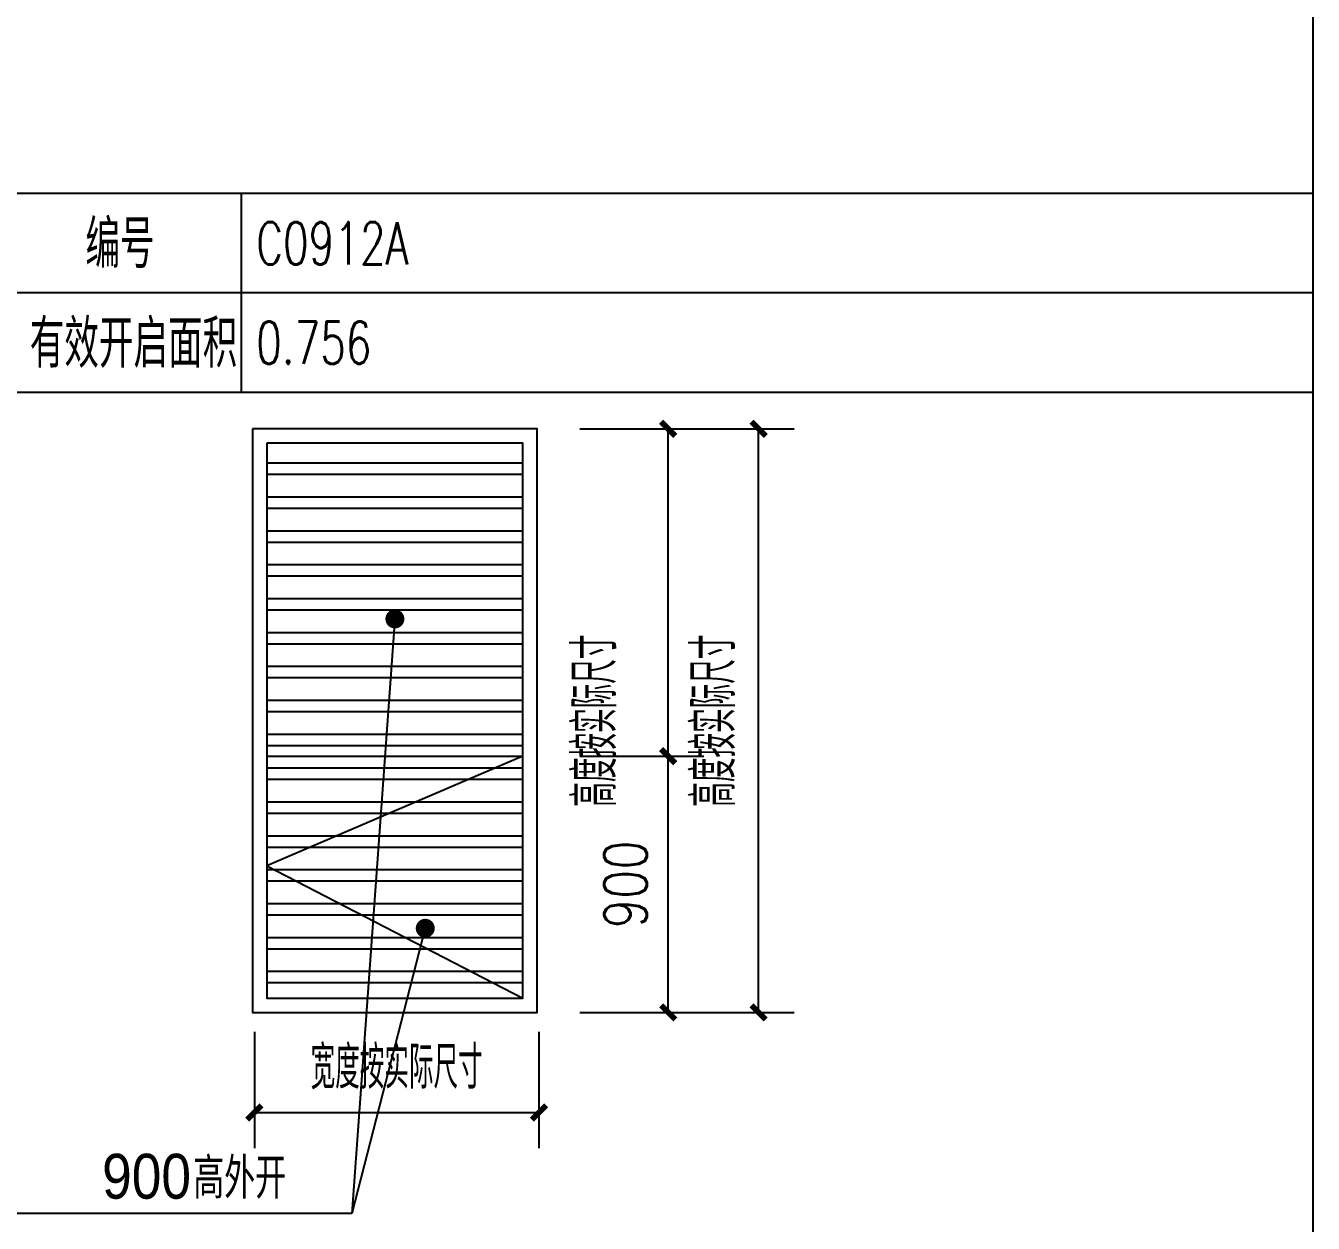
# Model space of a CAD drawing. Extents: x 718358 to 1668613, y -348838 to -159582.
# Drawn here: x 955151 to 959675, y -263360 to -259153 of the extents above; entities that cross this region are included whole.
import ezdxf

# ---------------------------------------------------------------- set-up
doc = ezdxf.new("R2010")
doc.units = 0
doc.header["$LTSCALE"] = 1000
for name, color, linetype in [('建--门窗线', 4, 'Continuous'), ('建-墙体', 2, 'Continuous'), ('建-尺寸', 73, 'Continuous'), ('建-引出', 3, 'Continuous'), ('建-表格', 7, 'Continuous')]:
    doc.layers.add(name, color=color, linetype=linetype)
doc.styles.add('_TCH_DIM', font='gt单线西文.shx', dxfattribs={"width": 0.8, "bigfont": 'gt单线中文.shx'})
doc.styles.add('_TCH_WDTABLE', font='SIMPLEX', dxfattribs={"bigfont": 'GBCBIG'})
doc.styles.add('DIM_FONT', font='SIMPLEX.shx', dxfattribs={"width": 0.8, "bigfont": 'GBCBIG.shx'})
doc.dimstyles.new('DIMN50', dxfattribs={"dimscale": 0.5, "dimtxt": 300, "dimasz": 100, "dimexe": 250, "dimexo": 300, "dimgap": 150, "dimtad": 1, "dimdec": 0, "dimzin": 0, "dimdsep": 46, "dimtxsty": 'DIM_FONT', "dimblk": 'ARCHTICK', "dimcen": 0.09, "dimdle": 1, "dimclrt": 7, "dimazin": 2, "dimtfac": 1, "dimtdec": 0, "dimtix": 1, "dimtmove": 2, "dimatfit": 3, "dimldrblk": 'ARCHTICK', "dimfxl": 1, "dimtolj": 1, "dimtzin": 0, "dimarcsym": 0})
pattern_1 = [(180, (270857.68, -394316.51), (-7e-15, -119.0625), []), (180, (270818, -394276.82), (-7e-15, -119.0625), [])]

# ---------------------------------------------------------------- blocks, each defined once
blk = doc.blocks.new('_ArchTick')
at = {"color": 0, "linetype": 'ByBlock', "const_width": 0.4}
blk.add_lwpolyline([(-0.5, -0.5), (0.5, 0.5)], dxfattribs=at)
blk = doc.blocks.new('*D2987')
at = {"layer": 'Defpoints', "color": 0, "transparency": 16777216}
for p in [(956947.9, -260568.8), (957408.3, -260568.8), (956947.9, -261718.8)]:
    blk.add_point(p, dxfattribs=at)
at = {"layer": '建-尺寸', "color": 0, "lineweight": -2, "transparency": 16777216}
for p, q in [((957097.9, -260568.8), (957533.3, -260568.8)), ((957408.3, -261719.3), (957408.3, -260568.3)), ((957097.9, -261718.8), (957533.3, -261718.8))]:
    blk.add_line(p, q, dxfattribs=at)
at = {"layer": '建-尺寸', "color": 0, "lineweight": -2, "transparency": 16777216, "xscale": 50, "yscale": 50, "zscale": 50}
for p, rotation in [((957408.3, -260568.8), 90), ((957408.3, -261718.8), 270)]:
    blk.add_blockref('_ArchTick', p, dxfattribs=dict(at, rotation=rotation))
at = {"layer": '建-尺寸', "color": 7, "transparency": 16777216, "insert": (957150.8, -261593.8), "char_height": 150, "attachment_point": 5, "rotation": 90, "style": 'DIM_FONT'}
blk.add_mtext('\\A1;高度按实际尺寸', dxfattribs=at)
blk = doc.blocks.new('*D2988')
at = {"layer": 'Defpoints', "color": 0, "transparency": 16777216}
for p in [(956947.9, -261718.8), (957408.3, -261718.8), (956947.9, -262618.8)]:
    blk.add_point(p, dxfattribs=at)
at = {"layer": '建-尺寸', "color": 0, "lineweight": -2, "transparency": 16777216}
for p, q in [((957097.9, -261718.8), (957533.3, -261718.8)), ((957408.3, -262619.3), (957408.3, -261718.3)), ((957097.9, -262618.8), (957533.3, -262618.8))]:
    blk.add_line(p, q, dxfattribs=at)
at = {"layer": '建-尺寸', "color": 0, "lineweight": -2, "transparency": 16777216, "xscale": 50, "yscale": 50, "zscale": 50}
for p, rotation in [((957408.3, -261718.8), 90), ((957408.3, -262618.8), 270)]:
    blk.add_blockref('_ArchTick', p, dxfattribs=dict(at, rotation=rotation))
at = {"layer": '建-尺寸', "color": 7, "transparency": 16777216, "insert": (957258.3, -262168.8), "char_height": 150, "attachment_point": 5, "rotation": 90, "style": 'DIM_FONT'}
blk.add_mtext('\\A1;900', dxfattribs=at)
blk = doc.blocks.new('*D2989')
at = {"layer": 'Defpoints', "color": 0, "transparency": 16777216}
for p in [(955954.2, -262537.7), (956954.2, -262537.7), (956954.2, -262970.6)]:
    blk.add_point(p, dxfattribs=at)
at = {"layer": '建-尺寸', "color": 0, "lineweight": -2, "transparency": 16777216}
for p, q in [((955954.2, -262687.7), (955954.2, -263095.6)), ((956954.2, -262687.7), (956954.2, -263095.6)), ((955953.7, -262970.6), (956954.7, -262970.6))]:
    blk.add_line(p, q, dxfattribs=at)
at = {"layer": '建-尺寸', "color": 0, "lineweight": -2, "transparency": 16777216, "xscale": 50, "yscale": 50, "zscale": 50, "rotation": 180}
blk.add_blockref('_ArchTick', (955954.2, -262970.6), dxfattribs=at)
at = {"layer": '建-尺寸', "color": 0, "lineweight": -2, "transparency": 16777216, "xscale": 50, "yscale": 50, "zscale": 50}
blk.add_blockref('_ArchTick', (956954.2, -262970.6), dxfattribs=at)
at = {"layer": '建-尺寸', "color": 7, "transparency": 16777216, "insert": (956454.2, -262813.2), "char_height": 150, "attachment_point": 5, "style": 'DIM_FONT'}
blk.add_mtext('\\A1;宽度按实际尺寸', dxfattribs=at)
blk = doc.blocks.new('*D2990')
at = {"layer": 'Defpoints', "color": 0, "transparency": 16777216}
for p in [(957265.5, -260568.8), (957725.9, -260568.8), (957265.5, -262618.8)]:
    blk.add_point(p, dxfattribs=at)
at = {"layer": '建-尺寸', "color": 0, "lineweight": -2, "transparency": 16777216}
for p, q in [((957415.5, -260568.8), (957850.9, -260568.8)), ((957725.9, -262619.3), (957725.9, -260568.3)), ((957415.5, -262618.8), (957850.9, -262618.8))]:
    blk.add_line(p, q, dxfattribs=at)
at = {"layer": '建-尺寸', "color": 0, "lineweight": -2, "transparency": 16777216, "xscale": 50, "yscale": 50, "zscale": 50}
for p, rotation in [((957725.9, -260568.8), 90), ((957725.9, -262618.8), 270)]:
    blk.add_blockref('_ArchTick', p, dxfattribs=dict(at, rotation=rotation))
at = {"layer": '建-尺寸', "color": 7, "transparency": 16777216, "insert": (957568.4, -261593.8), "char_height": 150, "attachment_point": 5, "rotation": 90, "style": 'DIM_FONT'}
blk.add_mtext('\\A1;高度按实际尺寸', dxfattribs=at)

msp = doc.modelspace()

# ---------------------------------------------------------------- hatches: boundary and pattern name
at = {"layer": '建--门窗线'}
h = msp.add_hatch(dxfattribs=at)
h.set_pattern_fill('ANSI32', color=256, scale=25, angle=135, style=0)
h.set_pattern_definition(pattern_1)
h.paths.add_polyline_path([(955997.9, -261718.8), (956897.9, -261718.8), (956897.9, -260618.8), (955997.9, -260618.8)])
h = msp.add_hatch(dxfattribs=at)
h.set_pattern_fill('ANSI32', color=256, scale=25, angle=135, style=0)
h.set_pattern_definition(pattern_1)
h.paths.add_polyline_path([(955997.9, -261718.8), (955997.9, -262568.8), (956897.9, -262568.8), (956897.9, -261718.8)])

# ---------------------------------------------------------------- linework, layer by layer
msp.add_line((955997.9, -261718.8), (956897.9, -261718.8), dxfattribs=at)
msp.add_lwpolyline([(955997.9, -260618.8), (955997.9, -262568.8), (956897.9, -262568.8), (956897.9, -260618.8)], close=True, dxfattribs=at)
msp.add_lwpolyline([(956897.9, -261718.8), (955997.9, -262104.4), (956897.9, -262568.8)], dxfattribs=at)
at = {"layer": '建-墙体', "linetype": 'Continuous'}
msp.add_lwpolyline([(955947.9, -260568.8), (955947.9, -262618.8), (956947.9, -262618.8), (956947.9, -260568.8)], close=True, dxfattribs=at)
at = {"layer": '建-引出'}
for p, q in [((956447.9, -261236.6), (956296.2, -263325.7)), ((956554.6, -262323.3), (956296.2, -263325.7)), ((956296.2, -263325.7), (953879.2, -263325.7))]:
    msp.add_line(p, q, dxfattribs=at)
at = {"layer": '建-引出', "const_width": 33.3}
for points in [[(956449.2, -261219.9, 1), (956446.7, -261253.2, 1)], [(956558.8, -262307.2, 1), (956550.5, -262339.5, 1)]]:
    msp.add_lwpolyline(points, format="xyb", close=True, dxfattribs=at)
at = {"layer": '建-表格'}
for p, q in [((959674.8, -264541.4), (959674.8, -254641.4)), ((959674.8, -259741.4), (924812.8, -259741.4)), ((955907.6, -259741.4), (955907.6, -260441.4)), ((959674.8, -260091.4), (924812.8, -260091.4)), ((959674.8, -260441.4), (924812.8, -260441.4))]:
    msp.add_line(p, q, dxfattribs=at)

# ---------------------------------------------------------------- texts
at = {"layer": '建-引出', "style": '_TCH_DIM'}
for s, height, width, p in [('900', 157.5, 0.888889, (955419.2, -263273.2)), ('高外开', 143.31, 0.8, (955739.2, -263273.2))]:
    msp.add_text(s, height=height, dxfattribs=dict(at, width=width)).set_placement(p)
at = {"layer": '建-表格', "style": '_TCH_WDTABLE'}
for s, p in [('编号', (955360.4, -260003.9)), ('有效开启面积', (955164.7, -260353.9))]:
    msp.add_text(s, height=168.79, dxfattribs=at).set_placement(p)
at = {"layer": '建-表格', "style": '_TCH_WDTABLE', "width": 0.705882}
for s, p in [('C0912A', (955960.5, -259990.8)), ('0.756', (955960.5, -260340.8))]:
    msp.add_text(s, height=148.75, dxfattribs=at).set_placement(p)

# ---------------------------------------------------------------- dimensions: what is measured, and where the dimension line sits
at = {"layer": '建-尺寸'}
dim = msp.add_linear_dim(base=(957408.3, -260568.8), p1=(956947.9, -261718.8), p2=(956947.9, -260568.8), angle=90, text='高度按实际尺寸', dimstyle='DIMN50', dxfattribs=at)
dim.commit()
dim.dimension.update_dxf_attribs({"geometry": '*D2987', "text_midpoint": (957150.8, -261593.8), "dimtype": 161})
for p1, p2, distance, text, picture, middle in [((957265.5, -262618.8), (957265.5, -260568.8), -460.3, '高度按实际尺寸', '*D2990', (957568.4, -261593.8)), ((955954.2, -262537.7), (956954.2, -262537.7), -432.9, '宽度按实际尺寸', '*D2989', (956454.2, -262813.2))]:
    dim = msp.add_aligned_dim(p1=p1, p2=p2, distance=distance, text=text, dimstyle='DIMN50', dxfattribs=at)
    dim.commit()
    dim.dimension.update_dxf_attribs({"geometry": picture, "text_midpoint": middle})
dim = msp.add_aligned_dim(p1=(956947.9, -262618.8), p2=(956947.9, -261718.8), distance=-460.3, dimstyle='DIMN50', dxfattribs=at)
dim.commit()
dim.dimension.update_dxf_attribs({"geometry": '*D2988', "text_midpoint": (957258.3, -262168.8)})

doc.saveas('drawing.dxf')
